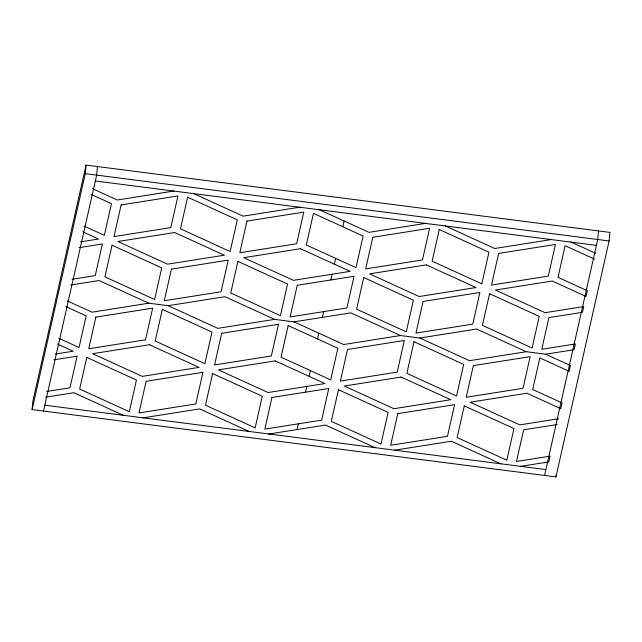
<?xml version="1.0" encoding="UTF-8"?>
<svg xmlns="http://www.w3.org/2000/svg" width="642" height="642" viewBox="0 0 642 642"><rect width="100%" height="100%" fill="white"/><g stroke="black" fill="none" stroke-linecap="round" stroke-linejoin="round"><path stroke-width="0.96" d="M32.1 409.596L32.894 401.033L86.068 165.09L609.9 232.404L609.106 240.967L555.932 476.91L32.1 409.596L85.274 173.653L86.068 165.09M97.456 166.559L96.661 175.122L43.487 411.057M555.932 476.91L556.108 475.008M598.513 230.943L597.718 239.506L544.544 475.441M297.102 429.562L298.394 423.808M305.528 392.166L306.828 386.412M309.091 376.34L310.391 370.586M317.525 338.944L318.817 333.19M322.38 317.373L323.68 311.619M330.815 279.976L332.107 274.222M334.378 264.151L335.678 258.397M342.804 226.754L344.104 221M174.07 191.011L117.269 199.991L92.432 188.66M80.443 241.882L98.515 239.025L82.714 231.81M299.91 207.181L243.101 216.161L193.435 193.499M79.143 247.635L102.383 243.96L95.249 275.603L72.016 279.278M425.742 223.352L368.941 232.332L319.267 209.669M70.716 285.032L99.117 280.538L148.792 303.201L168.148 305.688L224.949 296.708L274.624 319.371L293.98 321.859L350.789 312.879L400.456 335.541L419.82 338.029L476.621 329.049L526.288 351.712L545.652 354.199L574.052 349.713L575.344 343.96L541.784 349.264L548.91 317.621L582.479 312.317L583.779 306.563L545.042 312.686L495.375 290.023L552.176 281.036L586.042 296.492L587.342 290.738L557.986 277.344L565.12 245.701L594.468 259.095M148.792 303.201L91.991 312.181L67.153 300.849M551.574 239.522L494.773 248.502L445.099 225.84M55.156 354.071L73.228 351.214L57.427 344M274.624 319.371L217.823 328.351L168.148 305.688M53.864 359.825L77.096 356.149L69.97 387.792L46.73 391.468M400.456 335.541L343.655 344.521L293.98 321.859M45.438 397.221L73.838 392.727L123.505 415.39M526.288 351.712L469.487 360.692L419.82 338.029M142.869 417.878L199.67 408.898L249.337 431.56M268.701 434.048L325.502 425.068L375.177 447.731M558.492 418.753L519.763 424.876L470.088 402.213L526.897 393.233L560.763 408.681L562.055 402.927L532.708 389.534L539.834 357.891L569.189 371.285L570.481 365.531L545.652 354.199M394.533 450.219L451.334 441.239L501.009 463.901M557.192 424.506L523.631 429.811L516.497 461.454L550.066 456.149L548.766 461.903L520.365 466.389M85.274 173.653L609.106 240.967M95.337 180.98L596.394 245.364M44.812 405.198L545.869 469.583M570.931 242.01L595.768 253.341M91.14 194.414L111.459 203.683L104.325 235.333L84.006 226.056M65.853 306.603L86.172 315.88L79.046 347.523L58.727 338.246M86.782 357.393L79.648 389.036L129.323 411.699L136.449 380.056L86.782 357.393M95.859 317.124L88.724 348.767L145.525 339.787L152.66 308.144L95.859 317.124M112.061 245.204L104.927 276.846L154.602 299.509L161.736 267.866L112.061 245.204M121.137 204.926L114.003 236.577L170.812 227.597L177.938 195.946L121.137 204.926M146.127 381.3L139.001 412.942L195.802 403.962L202.936 372.32L146.127 381.3M162.338 309.388L155.203 341.03L204.878 363.693L212.012 332.05L162.338 309.388M171.414 269.11L164.28 300.753L221.081 291.773L228.215 260.13L171.414 269.11M187.616 197.19L180.49 228.841L230.157 251.503L237.291 219.853L187.616 197.19M212.614 373.564L205.48 405.206L255.155 427.869L262.281 396.226L212.614 373.564M221.691 333.294L214.556 364.937L271.357 355.957L278.492 324.306L221.691 333.294M237.893 261.374L230.767 293.017L280.434 315.679L287.568 284.037L237.893 261.374M246.969 221.097L239.843 252.747L296.644 243.759L303.77 212.117L246.969 221.097M271.959 397.47L264.833 429.113L321.634 420.133L328.768 388.49L271.959 397.47M288.17 325.55L281.036 357.201L330.71 379.863L337.844 348.213L288.17 325.55M297.246 285.281L290.112 316.923L346.921 307.943L354.047 276.301L297.246 285.281M313.457 213.361L306.322 245.003L355.997 267.666L363.123 236.023L313.457 213.361M338.446 389.734L331.312 421.377L380.987 444.039L388.121 412.397L338.446 389.734M347.523 349.457L340.388 381.107L397.189 372.119L404.324 340.477L347.523 349.457M363.725 277.545L356.599 309.187L406.266 331.85L413.4 300.207L363.725 277.545M372.801 237.267L365.675 268.91L422.476 259.93L429.61 228.287L372.801 237.267M397.799 413.641L390.665 445.283L447.466 436.303L454.6 404.661L397.799 413.641M414.002 341.721L406.876 373.363L456.542 396.026L463.676 364.383L414.002 341.721M423.078 301.451L415.952 333.094L472.753 324.114L479.879 292.471L423.078 301.451M439.288 229.531L432.154 261.174L481.829 283.836L488.955 252.194L439.288 229.531M464.278 405.904L457.144 437.547L506.819 460.21L513.953 428.567L464.278 405.904M473.355 365.627L466.22 397.27L523.029 388.29L530.156 356.647L473.355 365.627M489.565 293.715L482.431 325.358L532.106 348.02L539.232 316.378L489.565 293.715M498.641 253.438L491.507 285.08L548.308 276.1L555.442 244.458L498.641 253.438M174.68 232.532L117.871 241.512L167.546 264.175L224.347 255.195L174.68 232.532M300.512 248.703L243.711 257.683L293.378 280.345L350.179 271.365L300.512 248.703M426.344 264.873L369.543 273.853L419.21 296.516L476.019 287.536L426.344 264.873M149.393 344.722L92.592 353.702L142.259 376.364L199.068 367.385L149.393 344.722M275.225 360.892L218.424 369.872L268.099 392.535L324.9 383.555L275.225 360.892M401.057 377.063L344.256 386.043L393.931 408.705L450.732 399.725L401.057 377.063"/></g></svg>
